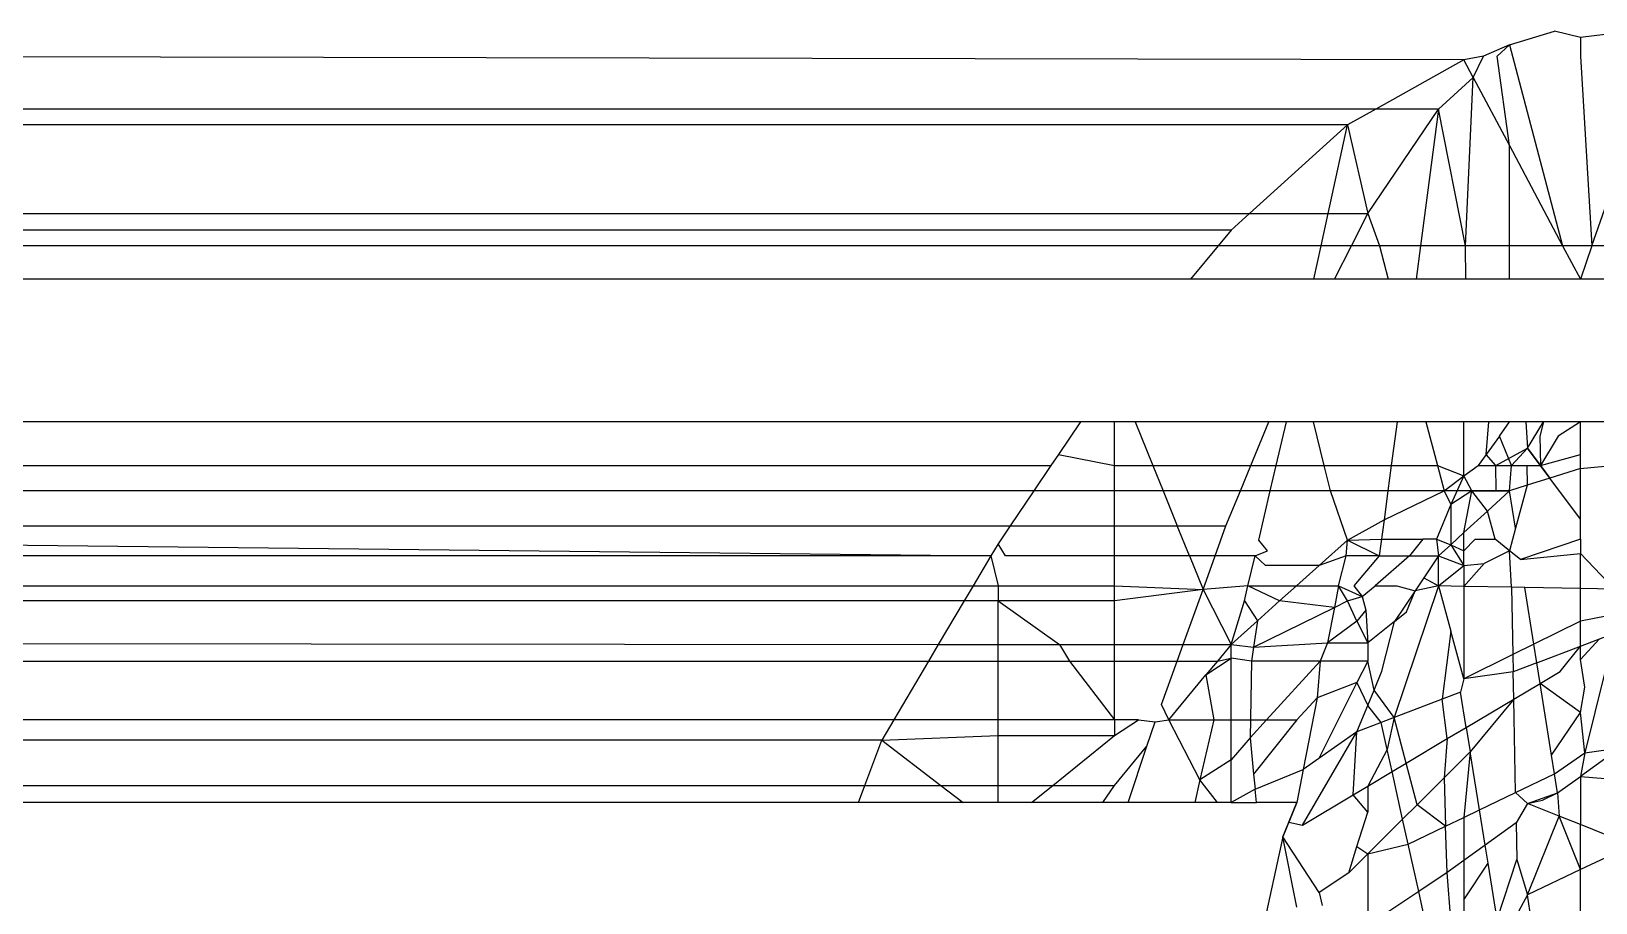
# Model space of a CAD drawing. Header units: inches. Extents: x 17 to 4615, y 5 to 3256.
# Drawn here: x 1651.627 to 1654.662, y 1397.975 to 1399.665 of the extents above; entities that cross this region are included whole.
import ezdxf

# ---------------------------------------------------------------- set-up
doc = ezdxf.new("R2010")
doc.units = ezdxf.units.IN
doc.header["$MEASUREMENT"] = 0

msp = doc.modelspace()

# ---------------------------------------------------------------- linework, layer by layer
for p, q in [((1654.4949, 1399.6383), (1654.5821, 1399.6646)), ((1654.6324, 1399.6525), (1654.5821, 1399.6646)), ((1654.7324, 1399.6646), (1654.6324, 1399.6525)), ((1654.6324, 1399.6525), (1654.6324, 1399.6167)), ((1654.4949, 1399.6383), (1654.4448, 1399.6167)), ((1654.471, 1399.6167), (1654.4949, 1399.6383)), ((1654.4949, 1399.6383), (1654.5981, 1399.2487)), ((1654.4066, 1399.6094), (1650.7324, 1399.6167)), ((1654.4066, 1399.6094), (1654.2355, 1399.5139)), ((1654.4448, 1399.6167), (1654.4066, 1399.6094)), ((1654.4248, 1399.5749), (1654.4066, 1399.6094)), ((1654.4248, 1399.5749), (1654.4448, 1399.6167)), ((1654.4949, 1399.4429), (1654.471, 1399.6167)), ((1654.6324, 1399.6167), (1654.655, 1399.2487)), ((1654.3574, 1399.5139), (1654.4248, 1399.5749)), ((1654.4098, 1399.2487), (1654.4248, 1399.5749)), ((1654.4248, 1399.5749), (1654.4949, 1399.4429)), ((1654.2355, 1399.5139), (1650.7324, 1399.5139)), ((1654.2355, 1399.5139), (1654.1807, 1399.4834)), ((1654.2199, 1399.3114), (1654.3574, 1399.5139)), ((1654.3574, 1399.5139), (1654.2355, 1399.5139)), ((1654.3574, 1399.5139), (1654.3222, 1399.2487)), ((1654.4098, 1399.2487), (1654.3574, 1399.5139)), ((1654.1807, 1399.4834), (1650.7324, 1399.4834)), ((1654.1807, 1399.4834), (1653.9903, 1399.3114)), ((1654.1431, 1399.3114), (1654.1807, 1399.4834)), ((1654.1807, 1399.4834), (1654.2199, 1399.3114)), ((1654.4949, 1399.2487), (1654.4949, 1399.4429)), ((1654.4949, 1399.4429), (1654.5981, 1399.2487)), ((1654.655, 1399.2487), (1654.7094, 1399.4052)), ((1650.7324, 1399.3114), (1653.9903, 1399.3114)), ((1653.9903, 1399.3114), (1653.9548, 1399.2793)), ((1653.9903, 1399.3114), (1654.1431, 1399.3114)), ((1654.1294, 1399.2487), (1654.1431, 1399.3114)), ((1654.1431, 1399.3114), (1654.2199, 1399.3114)), ((1654.1883, 1399.2487), (1654.2199, 1399.3114)), ((1654.2199, 1399.3114), (1654.2427, 1399.2487)), ((1653.9548, 1399.2793), (1650.6106, 1399.2793)), ((1653.9548, 1399.2793), (1653.9295, 1399.2487)), ((1653.9295, 1399.2487), (1650.7324, 1399.2487)), ((1653.9295, 1399.2487), (1653.8762, 1399.1839)), ((1654.1294, 1399.2487), (1653.9295, 1399.2487)), ((1654.1153, 1399.1839), (1654.1294, 1399.2487)), ((1654.1883, 1399.2487), (1654.1294, 1399.2487)), ((1654.1557, 1399.1839), (1654.1883, 1399.2487)), ((1654.2427, 1399.2487), (1654.1883, 1399.2487)), ((1654.2427, 1399.2487), (1654.2598, 1399.1839)), ((1654.3222, 1399.2487), (1654.2427, 1399.2487)), ((1654.3222, 1399.2487), (1654.3136, 1399.1839)), ((1654.4098, 1399.2487), (1654.3222, 1399.2487)), ((1654.4104, 1399.1839), (1654.4098, 1399.2487)), ((1654.4949, 1399.2487), (1654.4098, 1399.2487)), ((1654.4949, 1399.1839), (1654.4949, 1399.2487)), ((1654.5981, 1399.2487), (1654.4949, 1399.2487)), ((1654.5981, 1399.2487), (1654.6324, 1399.1839)), ((1654.655, 1399.2487), (1654.5981, 1399.2487)), ((1654.655, 1399.2487), (1654.6324, 1399.1839)), ((1654.7257, 1399.2487), (1654.655, 1399.2487)), ((1653.8762, 1399.1839), (1650.7324, 1399.1839)), ((1654.1153, 1399.1839), (1653.8762, 1399.1839)), ((1654.1557, 1399.1839), (1654.1153, 1399.1839)), ((1654.2598, 1399.1839), (1654.1557, 1399.1839)), ((1654.3136, 1399.1839), (1654.2598, 1399.1839)), ((1654.4104, 1399.1839), (1654.3136, 1399.1839)), ((1654.4949, 1399.1839), (1654.4104, 1399.1839)), ((1654.6324, 1399.1839), (1654.4949, 1399.1839)), ((1654.7324, 1399.1839), (1654.6324, 1399.1839)), ((1653.6628, 1398.9075), (1650.7324, 1398.9075)), ((1653.6628, 1398.9075), (1653.6199, 1398.844)), ((1653.7289, 1398.9075), (1653.6628, 1398.9075)), ((1653.7686, 1398.9075), (1653.7289, 1398.9075)), ((1653.7289, 1398.8225), (1653.7289, 1398.9075)), ((1654.0283, 1398.9075), (1653.7686, 1398.9075)), ((1653.7686, 1398.9075), (1653.8031, 1398.8225)), ((1653.9932, 1398.8225), (1654.0283, 1398.9075)), ((1654.0622, 1398.9075), (1654.0283, 1398.9075)), ((1654.0423, 1398.8225), (1654.0622, 1398.9075)), ((1654.1146, 1398.9075), (1654.0622, 1398.9075)), ((1654.2769, 1398.9075), (1654.1146, 1398.9075)), ((1654.1355, 1398.8225), (1654.1146, 1398.9075)), ((1654.2769, 1398.9075), (1654.2656, 1398.8225)), ((1654.3329, 1398.9075), (1654.2769, 1398.9075)), ((1654.4066, 1398.9075), (1654.3329, 1398.9075)), ((1654.3329, 1398.9075), (1654.3554, 1398.8225)), ((1654.4548, 1398.9075), (1654.4066, 1398.9075)), ((1654.4066, 1398.8026), (1654.4066, 1398.9075)), ((1654.4498, 1398.844), (1654.4548, 1398.9075)), ((1654.4949, 1398.9075), (1654.4548, 1398.9075)), ((1654.4753, 1398.8799), (1654.4949, 1398.9075)), ((1654.5608, 1398.9075), (1654.4949, 1398.9075)), ((1654.5267, 1398.9075), (1654.5302, 1398.8561)), ((1654.5302, 1398.8561), (1654.5608, 1398.9075)), ((1654.5608, 1398.9075), (1654.5535, 1398.8799)), ((1654.6324, 1398.9075), (1654.5608, 1398.9075)), ((1654.6324, 1398.9075), (1654.5891, 1398.8799)), ((1654.6324, 1398.844), (1654.6324, 1398.9075)), ((1654.6791, 1398.9075), (1654.6324, 1398.9075)), ((1654.4753, 1398.8799), (1654.4498, 1398.844)), ((1654.4991, 1398.8225), (1654.4753, 1398.8799)), ((1654.5535, 1398.8799), (1654.5552, 1398.8225)), ((1654.5891, 1398.8799), (1654.5552, 1398.8225)), ((1653.6199, 1398.844), (1653.6053, 1398.8225)), ((1653.6199, 1398.844), (1653.7289, 1398.8225)), ((1654.4498, 1398.844), (1654.4345, 1398.8225)), ((1654.4684, 1398.8225), (1654.4498, 1398.844)), ((1654.4684, 1398.8225), (1654.5302, 1398.8561)), ((1654.4991, 1398.8225), (1654.5302, 1398.8561)), ((1654.5734, 1398.7982), (1654.5302, 1398.8561)), ((1654.5302, 1398.8561), (1654.5552, 1398.8225)), ((1654.5552, 1398.8225), (1654.6324, 1398.844)), ((1654.6324, 1398.8167), (1654.6324, 1398.844)), ((1650.7324, 1398.8225), (1653.6053, 1398.8225)), ((1653.6053, 1398.8225), (1653.5722, 1398.7736)), ((1653.7289, 1398.8225), (1653.8031, 1398.8225)), ((1653.7289, 1398.7736), (1653.7289, 1398.8225)), ((1653.8031, 1398.8225), (1653.9932, 1398.8225)), ((1653.8031, 1398.8225), (1653.8229, 1398.7736)), ((1653.973, 1398.7736), (1653.9932, 1398.8225)), ((1653.9932, 1398.8225), (1654.0423, 1398.8225)), ((1654.0308, 1398.7736), (1654.0423, 1398.8225)), ((1654.0423, 1398.8225), (1654.1355, 1398.8225)), ((1654.1475, 1398.7736), (1654.1355, 1398.8225)), ((1654.1355, 1398.8225), (1654.2656, 1398.8225)), ((1654.2656, 1398.8225), (1654.2591, 1398.7736)), ((1654.2656, 1398.8225), (1654.3554, 1398.8225)), ((1654.3554, 1398.8225), (1654.3683, 1398.7736)), ((1654.3554, 1398.8225), (1654.4066, 1398.8026)), ((1654.3683, 1398.7736), (1654.4066, 1398.8026)), ((1654.4066, 1398.8026), (1654.3809, 1398.7473)), ((1654.4066, 1398.8026), (1654.4345, 1398.8225)), ((1654.4222, 1398.7736), (1654.4066, 1398.8026)), ((1654.4345, 1398.8225), (1654.4991, 1398.8225)), ((1654.469, 1398.7736), (1654.4684, 1398.8225)), ((1654.4949, 1398.7736), (1654.4991, 1398.8225)), ((1654.4991, 1398.8225), (1654.5286, 1398.8225)), ((1654.5286, 1398.8225), (1654.5552, 1398.8225)), ((1654.5286, 1398.8225), (1654.5294, 1398.7844)), ((1654.5552, 1398.8225), (1654.5734, 1398.7982)), ((1654.6324, 1398.8167), (1654.5734, 1398.7982)), ((1654.6324, 1398.8167), (1654.6935, 1398.8225)), ((1654.6324, 1398.719), (1654.6324, 1398.8167)), ((1653.5722, 1398.7736), (1650.7324, 1398.7736)), ((1653.5722, 1398.7736), (1653.5263, 1398.7056)), ((1653.7289, 1398.7736), (1653.5722, 1398.7736)), ((1653.7289, 1398.7056), (1653.7289, 1398.7736)), ((1653.8229, 1398.7736), (1653.7289, 1398.7736)), ((1653.8229, 1398.7736), (1653.8505, 1398.7056)), ((1653.973, 1398.7736), (1653.8229, 1398.7736)), ((1653.9449, 1398.7056), (1653.973, 1398.7736)), ((1654.0308, 1398.7736), (1653.973, 1398.7736)), ((1654.0084, 1398.6781), (1654.0308, 1398.7736)), ((1654.1475, 1398.7736), (1654.0308, 1398.7736)), ((1654.1806, 1398.6781), (1654.1475, 1398.7736)), ((1654.2591, 1398.7736), (1654.1475, 1398.7736)), ((1654.2516, 1398.7172), (1654.3683, 1398.7736)), ((1654.2591, 1398.7736), (1654.2516, 1398.7172)), ((1654.3683, 1398.7736), (1654.2591, 1398.7736)), ((1654.3683, 1398.7736), (1654.3809, 1398.7473)), ((1654.4222, 1398.7736), (1654.3683, 1398.7736)), ((1654.4222, 1398.7736), (1654.3809, 1398.7473)), ((1654.4066, 1398.6926), (1654.4222, 1398.7736)), ((1654.452, 1398.7343), (1654.4222, 1398.7736)), ((1654.469, 1398.7736), (1654.4222, 1398.7736)), ((1654.4222, 1398.7736), (1654.4949, 1398.7736)), ((1654.4949, 1398.7736), (1654.452, 1398.7343)), ((1654.4949, 1398.7736), (1654.469, 1398.7736)), ((1654.5294, 1398.7844), (1654.4949, 1398.7736)), ((1654.5065, 1398.701), (1654.4949, 1398.7736)), ((1654.5294, 1398.7844), (1654.5065, 1398.701)), ((1654.5734, 1398.7982), (1654.5294, 1398.7844)), ((1654.6324, 1398.719), (1654.5734, 1398.7982)), ((1654.3809, 1398.7473), (1654.3531, 1398.6798)), ((1654.3809, 1398.7473), (1654.3809, 1398.6692)), ((1654.1806, 1398.6781), (1654.2516, 1398.7172)), ((1654.2516, 1398.7172), (1654.2423, 1398.6476)), ((1654.452, 1398.7343), (1654.4066, 1398.6926)), ((1654.467, 1398.6798), (1654.452, 1398.7343)), ((1654.6324, 1398.6798), (1654.6324, 1398.719)), ((1650.7324, 1398.7056), (1653.5263, 1398.7056)), ((1653.5263, 1398.7056), (1653.503, 1398.6712)), ((1653.5263, 1398.7056), (1653.7289, 1398.7056)), ((1653.7289, 1398.7056), (1653.8505, 1398.7056)), ((1653.7289, 1398.6476), (1653.7289, 1398.7056)), ((1653.8505, 1398.7056), (1653.9449, 1398.7056)), ((1653.8741, 1398.6476), (1653.8505, 1398.7056)), ((1653.924, 1398.6476), (1653.9449, 1398.7056)), ((1654.1806, 1398.6781), (1654.2466, 1398.6798)), ((1654.2466, 1398.6798), (1654.3267, 1398.6798)), ((1654.3267, 1398.6798), (1654.3008, 1398.6476)), ((1654.3531, 1398.6798), (1654.3267, 1398.6798)), ((1654.3531, 1398.6798), (1654.3574, 1398.6476)), ((1654.3531, 1398.6798), (1654.3809, 1398.6692)), ((1654.4066, 1398.6926), (1654.3809, 1398.6692)), ((1654.4066, 1398.6572), (1654.4066, 1398.6926)), ((1654.4066, 1398.6572), (1654.4285, 1398.6798)), ((1654.4285, 1398.6798), (1654.467, 1398.6798)), ((1654.4949, 1398.6572), (1654.467, 1398.6798)), ((1654.5065, 1398.701), (1654.4949, 1398.6572)), ((1654.6324, 1398.6798), (1654.5161, 1398.6404)), ((1654.6324, 1398.6798), (1654.6324, 1398.6525)), ((1650.7324, 1398.6781), (1653.489, 1398.6476)), ((1653.503, 1398.6712), (1653.489, 1398.6476)), ((1653.5173, 1398.6476), (1653.503, 1398.6712)), ((1654.0013, 1398.6476), (1654.0258, 1398.6572)), ((1654.0258, 1398.6572), (1654.0084, 1398.6781)), ((1654.1258, 1398.629), (1654.1806, 1398.6781)), ((1654.1784, 1398.6476), (1654.1806, 1398.6781)), ((1654.1806, 1398.6781), (1654.2423, 1398.6476)), ((1654.3809, 1398.6692), (1654.3574, 1398.6476)), ((1654.3809, 1398.6692), (1654.4066, 1398.629)), ((1654.3809, 1398.6692), (1654.4066, 1398.6572)), ((1654.4066, 1398.629), (1654.4066, 1398.6572)), ((1654.4949, 1398.6572), (1654.4461, 1398.6331)), ((1654.5161, 1398.6404), (1654.4949, 1398.6572)), ((1654.4987, 1398.5866), (1654.4949, 1398.6572)), ((1654.5161, 1398.6404), (1654.6324, 1398.6525)), ((1654.6985, 1398.5828), (1654.6324, 1398.6525)), ((1654.6324, 1398.5841), (1654.6324, 1398.6525)), ((1653.489, 1398.6476), (1650.7324, 1398.6476)), ((1653.489, 1398.6476), (1653.4544, 1398.5893)), ((1653.489, 1398.6476), (1653.503, 1398.5893)), ((1653.7289, 1398.6476), (1653.5173, 1398.6476)), ((1653.7289, 1398.5893), (1653.7289, 1398.6476)), ((1653.8741, 1398.6476), (1653.7289, 1398.6476)), ((1653.8741, 1398.6476), (1653.9005, 1398.5827)), ((1653.924, 1398.6476), (1653.8741, 1398.6476)), ((1653.9005, 1398.5827), (1653.924, 1398.6476)), ((1654.0013, 1398.6476), (1653.924, 1398.6476)), ((1653.9876, 1398.5893), (1654.0013, 1398.6476)), ((1654.0217, 1398.629), (1654.0013, 1398.6476)), ((1654.1258, 1398.629), (1654.0217, 1398.629)), ((1654.0815, 1398.5893), (1654.1258, 1398.629)), ((1654.1784, 1398.6476), (1654.1258, 1398.629)), ((1654.1634, 1398.5893), (1654.1784, 1398.6476)), ((1654.2423, 1398.6476), (1654.1784, 1398.6476)), ((1654.2423, 1398.6476), (1654.1928, 1398.5893)), ((1654.3008, 1398.6476), (1654.2346, 1398.5893)), ((1654.2423, 1398.6476), (1654.3008, 1398.6476)), ((1654.3008, 1398.6476), (1654.3574, 1398.6476)), ((1654.3574, 1398.6476), (1654.3289, 1398.6053)), ((1654.3574, 1398.5893), (1654.3574, 1398.6476)), ((1654.3574, 1398.6476), (1654.4066, 1398.629)), ((1654.3574, 1398.5893), (1654.4066, 1398.629)), ((1654.4066, 1398.629), (1654.4461, 1398.6331)), ((1654.4461, 1398.6331), (1654.4066, 1398.5884)), ((1654.4066, 1398.629), (1654.4066, 1398.5884)), ((1650.7324, 1398.5893), (1653.4544, 1398.5893)), ((1653.4544, 1398.5893), (1653.4371, 1398.5602)), ((1653.4544, 1398.5893), (1653.503, 1398.5893)), ((1653.503, 1398.5893), (1653.503, 1398.5602)), ((1653.503, 1398.5893), (1653.7289, 1398.5893)), ((1653.7289, 1398.5602), (1653.7289, 1398.5893)), ((1653.7289, 1398.5893), (1653.9005, 1398.5827)), ((1653.9876, 1398.5893), (1653.9005, 1398.5827)), ((1653.9808, 1398.5602), (1653.9876, 1398.5893)), ((1654.0491, 1398.5602), (1653.9876, 1398.5893)), ((1653.9876, 1398.5893), (1654.0815, 1398.5893)), ((1654.0491, 1398.5602), (1654.0815, 1398.5893)), ((1654.0815, 1398.5893), (1654.1634, 1398.5893)), ((1654.1634, 1398.5893), (1654.1554, 1398.5478)), ((1654.1807, 1398.5602), (1654.1634, 1398.5893)), ((1654.1634, 1398.5893), (1654.2094, 1398.569)), ((1654.1928, 1398.5893), (1654.2094, 1398.569)), ((1654.2094, 1398.569), (1654.2346, 1398.5893)), ((1654.2346, 1398.5893), (1654.2763, 1398.5893)), ((1654.3574, 1398.5893), (1654.2713, 1398.3344)), ((1654.2763, 1398.5893), (1654.3119, 1398.5801)), ((1654.3289, 1398.6053), (1654.3119, 1398.5801)), ((1654.3574, 1398.5893), (1654.3119, 1398.5801)), ((1654.3289, 1398.6053), (1654.3574, 1398.5893)), ((1654.4066, 1398.5884), (1654.3574, 1398.5893)), ((1654.3574, 1398.5893), (1654.381, 1398.5014)), ((1654.4987, 1398.5866), (1654.4066, 1398.5884)), ((1654.4066, 1398.5884), (1654.4066, 1398.4092)), ((1653.4371, 1398.5602), (1650.7324, 1398.5602)), ((1653.4371, 1398.5602), (1653.3869, 1398.4756)), ((1653.503, 1398.5602), (1653.4371, 1398.5602)), ((1653.503, 1398.5602), (1653.6218, 1398.4756)), ((1653.503, 1398.4756), (1653.503, 1398.5602)), ((1653.7289, 1398.5602), (1653.503, 1398.5602)), ((1653.9005, 1398.5827), (1653.7289, 1398.5602)), ((1653.7289, 1398.4756), (1653.7289, 1398.5602)), ((1653.8617, 1398.4756), (1653.9005, 1398.5827)), ((1653.9005, 1398.5827), (1653.9548, 1398.4756)), ((1653.9548, 1398.4756), (1653.9808, 1398.5602)), ((1653.9808, 1398.5602), (1654.006, 1398.5216)), ((1654.006, 1398.5216), (1654.0491, 1398.5602)), ((1654.1554, 1398.5478), (1654.0491, 1398.5602)), ((1654.1554, 1398.5478), (1654.1807, 1398.5602)), ((1654.1807, 1398.5602), (1654.2094, 1398.569)), ((1654.1991, 1398.5211), (1654.1807, 1398.5602)), ((1654.2094, 1398.569), (1654.2163, 1398.5425)), ((1654.3119, 1398.5801), (1654.2718, 1398.5206)), ((1654.2951, 1398.5392), (1654.3119, 1398.5801)), ((1654.5247, 1398.5861), (1654.4987, 1398.5866)), ((1654.4987, 1398.5866), (1654.5013, 1398.4561)), ((1654.6324, 1398.5841), (1654.5247, 1398.5861)), ((1654.5421, 1398.4762), (1654.5247, 1398.5861)), ((1654.6985, 1398.5828), (1654.6324, 1398.5841)), ((1654.6324, 1398.5208), (1654.6324, 1398.5841)), ((1653.9986, 1398.4706), (1654.1554, 1398.5478)), ((1654.1554, 1398.5478), (1654.1421, 1398.4789)), ((1654.2163, 1398.5425), (1654.1991, 1398.5211)), ((1654.2163, 1398.5425), (1654.2199, 1398.4789)), ((1654.2718, 1398.5206), (1654.2951, 1398.5392)), ((1654.6827, 1398.5306), (1654.6324, 1398.5208)), ((1653.9548, 1398.4756), (1654.006, 1398.5216)), ((1654.006, 1398.5216), (1653.9986, 1398.4706)), ((1654.1991, 1398.5211), (1654.1421, 1398.4789)), ((1654.1991, 1398.5211), (1654.2199, 1398.4789)), ((1654.2718, 1398.5206), (1654.2199, 1398.4789)), ((1654.2476, 1398.4242), (1654.2718, 1398.5206)), ((1654.381, 1398.5014), (1654.3645, 1398.37)), ((1654.4066, 1398.4092), (1654.381, 1398.5014)), ((1654.6324, 1398.5208), (1654.5421, 1398.4762)), ((1654.6324, 1398.4727), (1654.6324, 1398.5208)), ((1654.6324, 1398.4727), (1654.6987, 1398.498)), ((1654.6987, 1398.498), (1654.6411, 1398.2659)), ((1650.7324, 1398.4789), (1653.3869, 1398.4756)), ((1653.3869, 1398.4756), (1653.3679, 1398.4436)), ((1653.3869, 1398.4756), (1653.503, 1398.4756)), ((1653.503, 1398.4436), (1653.503, 1398.4756)), ((1653.503, 1398.4756), (1653.6218, 1398.4756)), ((1653.6218, 1398.4756), (1653.6413, 1398.4436)), ((1653.6218, 1398.4756), (1653.7289, 1398.4756)), ((1653.7289, 1398.4436), (1653.7289, 1398.4756)), ((1653.7289, 1398.4756), (1653.8617, 1398.4756)), ((1653.8501, 1398.4436), (1653.8617, 1398.4756)), ((1653.8617, 1398.4756), (1653.9548, 1398.4756)), ((1653.9548, 1398.4756), (1653.9283, 1398.4436)), ((1653.9548, 1398.449), (1653.9548, 1398.4756)), ((1653.9548, 1398.4756), (1653.9986, 1398.4706)), ((1653.9986, 1398.4706), (1653.9947, 1398.4436)), ((1653.9986, 1398.4706), (1654.1421, 1398.4789)), ((1654.1421, 1398.4789), (1654.128, 1398.4436)), ((1654.1421, 1398.4789), (1654.2199, 1398.4789)), ((1654.2199, 1398.4789), (1654.2199, 1398.4436)), ((1654.5421, 1398.4762), (1654.5013, 1398.4561)), ((1654.5478, 1398.4403), (1654.5421, 1398.4762)), ((1654.5478, 1398.4403), (1654.6324, 1398.4727)), ((1654.5933, 1398.4235), (1654.6324, 1398.4727)), ((1654.6324, 1398.4468), (1654.6695, 1398.4868)), ((1654.6324, 1398.4468), (1654.6324, 1398.4727)), ((1650.7324, 1398.4436), (1653.3679, 1398.4436)), ((1653.3679, 1398.4436), (1653.3005, 1398.3299)), ((1653.3679, 1398.4436), (1653.503, 1398.4436)), ((1653.503, 1398.3299), (1653.503, 1398.4436)), ((1653.503, 1398.4436), (1653.6413, 1398.4436)), ((1653.6413, 1398.4436), (1653.7289, 1398.3299)), ((1653.6413, 1398.4436), (1653.7289, 1398.4436)), ((1653.7289, 1398.3299), (1653.7289, 1398.4436)), ((1653.7289, 1398.4436), (1653.8501, 1398.4436)), ((1653.8196, 1398.3595), (1653.8501, 1398.4436)), ((1653.8501, 1398.4436), (1653.9283, 1398.4436)), ((1653.906, 1398.4167), (1653.9548, 1398.449)), ((1653.9283, 1398.4436), (1653.906, 1398.4167)), ((1653.9283, 1398.4436), (1653.9548, 1398.449)), ((1653.9548, 1398.3299), (1653.9548, 1398.449)), ((1653.9947, 1398.4436), (1653.9548, 1398.449)), ((1653.9947, 1398.4436), (1653.9916, 1398.295)), ((1654.128, 1398.4436), (1653.9947, 1398.4436)), ((1654.128, 1398.4436), (1654.0237, 1398.3299)), ((1654.128, 1398.4436), (1654.1216, 1398.3724)), ((1654.2199, 1398.4436), (1654.128, 1398.4436)), ((1654.2199, 1398.4436), (1654.1991, 1398.402)), ((1654.2324, 1398.3874), (1654.2199, 1398.4436)), ((1654.5013, 1398.4561), (1654.4066, 1398.4092)), ((1654.5013, 1398.4561), (1654.502, 1398.4227)), ((1654.5478, 1398.4403), (1654.502, 1398.4227)), ((1654.5542, 1398.4002), (1654.5478, 1398.4403)), ((1654.6411, 1398.3931), (1654.6324, 1398.4468)), ((1653.8342, 1398.3299), (1653.906, 1398.4167)), ((1653.906, 1398.4167), (1653.9212, 1398.3299)), ((1654.2324, 1398.3874), (1654.2476, 1398.4242)), ((1654.4066, 1398.4092), (1654.3999, 1398.3836)), ((1654.502, 1398.4227), (1654.4066, 1398.4092)), ((1654.5031, 1398.3698), (1654.502, 1398.4227)), ((1654.5542, 1398.4002), (1654.5933, 1398.4235)), ((1654.1991, 1398.402), (1654.1216, 1398.3724)), ((1654.1991, 1398.402), (1654.1253, 1398.2548)), ((1654.1991, 1398.402), (1654.2199, 1398.3572)), ((1654.2199, 1398.3572), (1654.2324, 1398.3874)), ((1654.2713, 1398.3344), (1654.2324, 1398.3874)), ((1654.3999, 1398.3836), (1654.3645, 1398.37)), ((1654.411, 1398.315), (1654.3999, 1398.3836)), ((1654.5031, 1398.3698), (1654.5542, 1398.4002)), ((1654.6324, 1398.344), (1654.5542, 1398.4002)), ((1654.5762, 1398.2612), (1654.5542, 1398.4002)), ((1654.6324, 1398.344), (1654.6411, 1398.3931)), ((1653.8342, 1398.3299), (1653.8196, 1398.3595)), ((1654.1216, 1398.3724), (1654.0824, 1398.3299)), ((1654.1216, 1398.3724), (1654.0948, 1398.2333)), ((1654.1991, 1398.3067), (1654.2199, 1398.3572)), ((1654.2462, 1398.3248), (1654.2199, 1398.3572)), ((1654.3645, 1398.37), (1654.2713, 1398.3344)), ((1654.3743, 1398.2932), (1654.3645, 1398.37)), ((1654.411, 1398.315), (1654.5031, 1398.3698)), ((1654.5031, 1398.3698), (1654.4186, 1398.2675)), ((1654.5067, 1398.1888), (1654.5031, 1398.3698)), ((1653.3005, 1398.3299), (1650.7324, 1398.3299)), ((1653.3005, 1398.3299), (1653.2772, 1398.2906)), ((1653.503, 1398.3299), (1653.3005, 1398.3299)), ((1653.503, 1398.2993), (1653.503, 1398.3299)), ((1653.7289, 1398.3299), (1653.503, 1398.3299)), ((1653.7289, 1398.3299), (1653.7289, 1398.2993)), ((1653.7289, 1398.2993), (1653.7751, 1398.3299)), ((1653.7751, 1398.3299), (1653.7289, 1398.3299)), ((1653.7751, 1398.3299), (1653.8074, 1398.3256)), ((1653.7917, 1398.2786), (1653.8074, 1398.3256)), ((1653.8074, 1398.3256), (1653.8342, 1398.3299)), ((1653.8944, 1398.2135), (1653.8342, 1398.3299)), ((1653.8342, 1398.3299), (1653.9212, 1398.3299)), ((1653.9212, 1398.3299), (1653.8944, 1398.2135)), ((1653.9212, 1398.3299), (1653.9548, 1398.3299)), ((1653.9548, 1398.2519), (1653.9548, 1398.3299)), ((1653.9548, 1398.3299), (1654.0237, 1398.3299)), ((1654.0237, 1398.3299), (1653.9916, 1398.295)), ((1654.0824, 1398.3299), (1653.9985, 1398.2244)), ((1654.0237, 1398.3299), (1654.0824, 1398.3299)), ((1654.2462, 1398.3248), (1654.1991, 1398.3067)), ((1654.2713, 1398.3344), (1654.2462, 1398.3248)), ((1654.2579, 1398.2719), (1654.2462, 1398.3248)), ((1654.2713, 1398.3344), (1654.2579, 1398.2719)), ((1654.2946, 1398.2457), (1654.2713, 1398.3344)), ((1654.3743, 1398.2932), (1654.411, 1398.315)), ((1654.411, 1398.315), (1654.4186, 1398.2675)), ((1654.5762, 1398.2612), (1654.6324, 1398.344)), ((1654.6411, 1398.2659), (1654.6324, 1398.344)), ((1653.2772, 1398.2906), (1650.7324, 1398.2906)), ((1653.2444, 1398.2026), (1653.2772, 1398.2906)), ((1653.2772, 1398.2906), (1653.503, 1398.2993)), ((1653.2772, 1398.2906), (1653.3918, 1398.2026)), ((1653.503, 1398.2026), (1653.503, 1398.2993)), ((1653.503, 1398.2993), (1653.7289, 1398.2993)), ((1653.6089, 1398.2026), (1653.7289, 1398.2993)), ((1653.9916, 1398.295), (1653.9548, 1398.2519)), ((1653.9916, 1398.295), (1653.9985, 1398.2244)), ((1654.0932, 1398.1257), (1654.1991, 1398.3067)), ((1654.1991, 1398.3067), (1654.1253, 1398.2548)), ((1654.1919, 1398.1845), (1654.1991, 1398.3067)), ((1654.2946, 1398.2457), (1654.3743, 1398.2932)), ((1654.3743, 1398.2932), (1654.3683, 1398.2174)), ((1653.7289, 1398.2026), (1653.7917, 1398.2786)), ((1653.7553, 1398.1694), (1653.7917, 1398.2786)), ((1654.1253, 1398.2548), (1654.0948, 1398.2333)), ((1654.2579, 1398.2719), (1654.2199, 1398.2012)), ((1654.2673, 1398.2294), (1654.2579, 1398.2719)), ((1654.4186, 1398.2675), (1654.3683, 1398.2174)), ((1654.4186, 1398.2675), (1654.4066, 1398.1406)), ((1654.4367, 1398.1551), (1654.4186, 1398.2675)), ((1654.582, 1398.2251), (1654.5762, 1398.2612)), ((1654.582, 1398.2251), (1654.6411, 1398.2659)), ((1654.7094, 1398.2756), (1654.6324, 1398.2201)), ((1654.6411, 1398.2659), (1654.6324, 1398.2201)), ((1654.6411, 1398.2659), (1654.7094, 1398.2756)), ((1653.9548, 1398.2519), (1653.8944, 1398.2135)), ((1653.9548, 1398.1694), (1653.9548, 1398.2519)), ((1653.9985, 1398.2244), (1654.0013, 1398.1955)), ((1654.0013, 1398.1955), (1654.0948, 1398.2333)), ((1654.0948, 1398.2333), (1654.0824, 1398.1694)), ((1654.2199, 1398.2012), (1654.2673, 1398.2294)), ((1654.2673, 1398.2294), (1654.2946, 1398.2457)), ((1654.2877, 1398.1371), (1654.2673, 1398.2294)), ((1654.3159, 1398.1652), (1654.2946, 1398.2457)), ((1654.5067, 1398.1888), (1654.582, 1398.2251)), ((1654.5879, 1398.1879), (1654.582, 1398.2251)), ((1650.7324, 1398.2026), (1653.2444, 1398.2026)), ((1653.232, 1398.1694), (1653.2444, 1398.2026)), ((1653.2444, 1398.2026), (1653.3918, 1398.2026)), ((1653.3918, 1398.2026), (1653.4351, 1398.1694)), ((1653.3918, 1398.2026), (1653.503, 1398.2026)), ((1653.503, 1398.1694), (1653.503, 1398.2026)), ((1653.503, 1398.2026), (1653.6089, 1398.2026)), ((1653.5677, 1398.1694), (1653.6089, 1398.2026)), ((1653.6089, 1398.2026), (1653.7289, 1398.2026)), ((1653.7063, 1398.1694), (1653.7289, 1398.2026)), ((1653.8944, 1398.2135), (1653.8843, 1398.1694)), ((1653.9287, 1398.1694), (1653.8944, 1398.2135)), ((1654.0013, 1398.1955), (1653.9548, 1398.1694)), ((1654.0039, 1398.1694), (1654.0013, 1398.1955)), ((1654.1919, 1398.1845), (1654.2199, 1398.2012)), ((1654.2199, 1398.2012), (1654.2199, 1398.1507)), ((1654.3683, 1398.2174), (1654.3159, 1398.1652)), ((1654.3683, 1398.2174), (1654.3707, 1398.1233)), ((1654.5879, 1398.1879), (1654.6324, 1398.2201)), ((1654.6324, 1398.2201), (1654.7324, 1398.2119)), ((1654.6324, 1398.2201), (1654.6324, 1398.1266)), ((1653.232, 1398.1694), (1650.7324, 1398.1694)), ((1653.4351, 1398.1694), (1653.232, 1398.1694)), ((1653.503, 1398.1694), (1653.4351, 1398.1694)), ((1653.5677, 1398.1694), (1653.503, 1398.1694)), ((1653.7063, 1398.1694), (1653.5677, 1398.1694)), ((1653.7553, 1398.1694), (1653.7063, 1398.1694)), ((1653.8843, 1398.1694), (1653.7553, 1398.1694)), ((1653.9548, 1398.1694), (1653.8843, 1398.1694)), ((1653.9548, 1398.1694), (1654.0039, 1398.1694)), ((1654.0824, 1398.1694), (1654.0039, 1398.1694)), ((1654.0824, 1398.1694), (1654.0551, 1398.103)), ((1654.0669, 1398.1316), (1654.0824, 1398.1694)), ((1654.0932, 1398.1257), (1654.1919, 1398.1845)), ((1654.2199, 1398.1507), (1654.1919, 1398.1845)), ((1654.3159, 1398.1652), (1654.2877, 1398.1371)), ((1654.3707, 1398.1233), (1654.3159, 1398.1652)), ((1654.4367, 1398.1551), (1654.5067, 1398.1888)), ((1654.5067, 1398.1888), (1654.5302, 1398.1677)), ((1654.5302, 1398.1677), (1654.5079, 1398.1301)), ((1654.5302, 1398.1677), (1654.5879, 1398.1879)), ((1654.5302, 1398.1677), (1654.5589, 1398.1739)), ((1654.5916, 1398.143), (1654.5302, 1398.1677)), ((1654.5589, 1398.1739), (1654.5879, 1398.1879)), ((1654.5879, 1398.1879), (1654.5916, 1398.143)), ((1654.1991, 1398.0843), (1654.2199, 1398.1507)), ((1654.2877, 1398.1371), (1654.2199, 1398.0696)), ((1654.2985, 1398.0885), (1654.2877, 1398.1371)), ((1654.3707, 1398.1233), (1654.4066, 1398.1406)), ((1654.4066, 1398.1406), (1654.4367, 1398.1551)), ((1654.4066, 1398.1406), (1654.4066, 1398.057)), ((1654.4477, 1398.0867), (1654.4367, 1398.1551)), ((1654.5302, 1397.9904), (1654.5916, 1398.143)), ((1654.6324, 1398.1266), (1654.5916, 1398.143)), ((1654.6324, 1398.0395), (1654.5916, 1398.143)), ((1654.0551, 1398.103), (1654.0156, 1397.922)), ((1654.0551, 1398.103), (1654.0669, 1398.1316)), ((1654.0824, 1397.9662), (1654.0551, 1398.103)), ((1654.1256, 1397.9948), (1654.0551, 1398.103)), ((1654.0669, 1398.1316), (1654.0932, 1398.1257)), ((1654.2985, 1398.0885), (1654.3707, 1398.1233)), ((1654.3743, 1398.0337), (1654.3707, 1398.1233)), ((1654.5079, 1398.1301), (1654.4477, 1398.0867)), ((1654.5079, 1398.1301), (1654.5093, 1398.0592)), ((1654.7324, 1398.0864), (1654.6324, 1398.1266)), ((1654.6324, 1398.0395), (1654.6324, 1398.1266)), ((1654.183, 1398.0328), (1654.1991, 1398.0843)), ((1654.1991, 1398.0843), (1654.2199, 1398.0696)), ((1654.2199, 1398.0696), (1654.2985, 1398.0885)), ((1654.3188, 1397.9967), (1654.2985, 1398.0885)), ((1654.4477, 1398.0867), (1654.4066, 1398.057)), ((1654.4534, 1398.0515), (1654.4477, 1398.0867)), ((1654.7324, 1398.0864), (1654.6324, 1398.0395)), ((1654.183, 1398.0328), (1654.2199, 1398.0696)), ((1654.2199, 1398.0696), (1654.2199, 1397.9309)), ((1654.4066, 1398.057), (1654.3743, 1398.0337)), ((1654.4066, 1398.057), (1654.4066, 1397.9808)), ((1654.4066, 1397.9808), (1654.4534, 1398.0515)), ((1654.4709, 1397.9423), (1654.4534, 1398.0515)), ((1654.4709, 1397.9423), (1654.5093, 1398.0592)), ((1654.5093, 1398.0592), (1654.5302, 1397.9904)), ((1654.183, 1398.0328), (1654.1256, 1397.9948)), ((1654.3743, 1398.0337), (1654.3188, 1397.9967)), ((1654.381, 1397.9421), (1654.3743, 1398.0337)), ((1654.6324, 1398.0395), (1654.5302, 1397.9904)), ((1654.6324, 1397.9426), (1654.6324, 1398.0395)), ((1654.1256, 1397.9948), (1654.1318, 1397.9695)), ((1654.3188, 1397.9967), (1654.2199, 1397.9309)), ((1654.3416, 1397.8933), (1654.3188, 1397.9967)), ((1654.5302, 1397.9904), (1654.5042, 1397.9424)), ((1654.5367, 1397.9424), (1654.5302, 1397.9904)), ((1654.4066, 1397.9808), (1654.4066, 1397.9422))]:
    msp.add_line(p, q)

doc.saveas('drawing.dxf')
